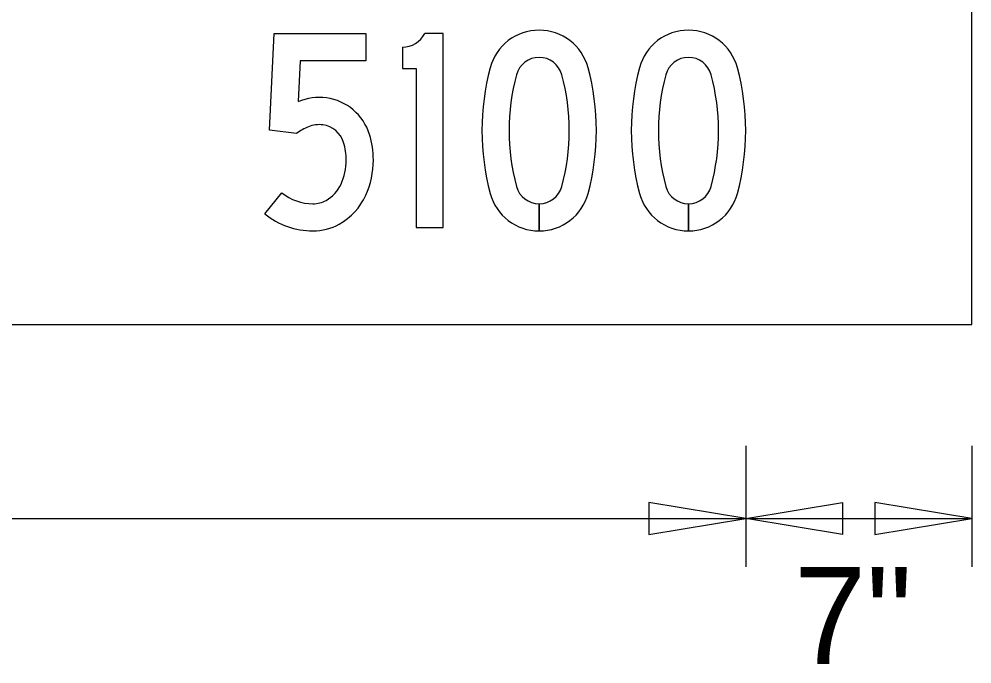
# Model space of a CAD drawing. Extents: x 764 to 1076, y -284 to -242.
# Drawn here: x 789.576 to 792.033, y -268.178 to -266.516 of the extents above; entities that cross this region are included whole.
import ezdxf

# ---------------------------------------------------------------- set-up
doc = ezdxf.new("R2010")
doc.units = 0
for name, color, linetype in [('GSBWFill', 7, 'Continuous'), ('GSColorFill', 7, 'Continuous'), ('GSDims', 7, 'Continuous'), ('GSOutline', 7, 'Continuous')]:
    doc.layers.add(name, color=color, linetype=linetype)

msp = doc.modelspace()

# ---------------------------------------------------------------- linework, layer by layer
at = {"layer": 'GSBWFill'}
for p, q in [((792.0329, -267.3034), (792.0329, -265.3034)), ((790.917, -267.0621), (790.917, -266.9921)), ((790.9171, -266.9921), (790.9171, -267.0621)), ((791.302, -267.0621), (791.302, -266.9921)), ((791.3021, -266.9921), (791.3021, -267.0621)), ((783.0329, -267.3034), (792.0329, -267.3034))]:
    msp.add_line(p, q, dxfattribs=at)
for points in [[(790.2914, -266.8106), (790.2218, -266.8019), (790.2342, -266.5534), (790.47, -266.5534), (790.47, -266.6234), (790.3008, -266.6234), (790.2955, -266.7288)], [(790.5995, -266.6434), (790.5995, -267.0534), (790.6695, -267.0534), (790.6695, -266.5534), (790.622, -266.5534)], [(790.5645, -266.5884), (790.5645, -266.6434), (790.5995, -266.6434)], [(790.2095, -267.0184), (790.2533, -266.9638)]]:
    msp.add_lwpolyline(points, dxfattribs=at)
for centre, radius, start, end in [((790.917, -266.6752), 0.1306, 15.0225, 164.9775), ((791.302, -266.6752), 0.1306, 15.0225, 164.9775), ((790.917, -266.6752), 0.0606, 15.0225, 164.9775), ((791.302, -266.6752), 0.0606, 15.0225, 164.9775), ((791.3945, -266.8034), 0.625, 164.9775, 195.0225), ((791.3945, -266.8034), 0.555, 164.9775, 195.0225), ((790.4395, -266.8034), 0.555, 344.9775, 15.0225), ((790.4395, -266.8034), 0.625, 344.9775, 15.0225), ((791.7795, -266.8034), 0.625, 164.9775, 195.0225), ((791.7795, -266.8034), 0.555, 164.9775, 195.0225), ((790.8245, -266.8034), 0.555, 344.9775, 15.0225), ((790.8245, -266.8034), 0.625, 344.9775, 15.0225), ((790.3498, -266.86), 0.1419, 82.3677, 112.4831), ((790.3507, -266.8529), 0.1348, 17.1539, 82.3677), ((790.3814, -266.9364), 0.1546, 112.4831, 125.5849), ((790.3498, -266.86), 0.0719, 82.3677, 112.4831), ((790.3507, -266.8529), 0.0648, 17.1539, 82.3677), ((790.2647, -266.8795), 0.2248, 360, 17.1539), ((790.2647, -266.8795), 0.1548, 360, 17.1539), ((790.2684, -266.8795), 0.1511, 335.7676, 0), ((790.2684, -266.8795), 0.2211, 335.7676, 0), ((790.3239, -266.9044), 0.0902, 299.091, 335.7676), ((790.917, -266.9315), 0.0606, 195.0225, 270), ((790.917, -266.9315), 0.0606, 270.0236, 344.9775), ((791.302, -266.9315), 0.0606, 195.0225, 270), ((791.302, -266.9315), 0.0606, 270.0236, 344.9775), ((790.3337, -266.8637), 0.1284, 231.2435, 270), ((790.3239, -266.9044), 0.1602, 299.091, 335.7676), ((790.917, -266.9315), 0.1306, 195.0225, 270), ((790.917, -266.9315), 0.1306, 270.011, 344.9775), ((791.302, -266.9315), 0.1306, 195.0225, 270), ((791.302, -266.9315), 0.1306, 270.011, 344.9775), ((790.3337, -266.9221), 0.0701, 270, 299.091), ((790.3337, -266.8637), 0.1984, 231.2434, 270), ((790.3337, -266.9221), 0.1401, 270, 299.091)]:
    msp.add_arc(centre, radius, start, end, dxfattribs=at)
msp.add_ellipse((790.5645, -266.5236), major_axis=(0, 0.0647), ratio=0.999998, start_param=3.141593, end_param=4.23517, dxfattribs=at)
at = {"layer": 'GSColorFill'}
for p, q in [((792.0329, -267.3034), (792.0329, -265.3034)), ((792.0329, -267.3034), (792.0329, -265.3034)), ((790.917, -267.0621), (790.917, -266.9921)), ((790.9171, -266.9921), (790.9171, -267.0621)), ((791.302, -267.0621), (791.302, -266.9921)), ((791.3021, -266.9921), (791.3021, -267.0621)), ((783.0329, -267.3034), (792.0329, -267.3034)), ((783.0329, -267.3034), (792.0329, -267.3034))]:
    msp.add_line(p, q, dxfattribs=at)
for points in [[(790.2914, -266.8106), (790.2218, -266.8019), (790.2342, -266.5534), (790.47, -266.5534), (790.47, -266.6234), (790.3008, -266.6234), (790.2955, -266.7288)], [(790.5995, -266.6434), (790.5995, -267.0534), (790.6695, -267.0534), (790.6695, -266.5534), (790.622, -266.5534)], [(790.5645, -266.5884), (790.5645, -266.6434), (790.5995, -266.6434)], [(790.2095, -267.0184), (790.2533, -266.9638)]]:
    msp.add_lwpolyline(points, dxfattribs=at)
for centre, radius, start, end in [((790.917, -266.6752), 0.1306, 15.0225, 164.9775), ((791.302, -266.6752), 0.1306, 15.0225, 164.9775), ((790.917, -266.6752), 0.0606, 15.0225, 164.9775), ((791.302, -266.6752), 0.0606, 15.0225, 164.9775), ((791.3945, -266.8034), 0.625, 164.9775, 195.0225), ((791.3945, -266.8034), 0.555, 164.9775, 195.0225), ((790.4395, -266.8034), 0.555, 344.9775, 15.0225), ((790.4395, -266.8034), 0.625, 344.9775, 15.0225), ((791.7795, -266.8034), 0.625, 164.9775, 195.0225), ((791.7795, -266.8034), 0.555, 164.9775, 195.0225), ((790.8245, -266.8034), 0.555, 344.9775, 15.0225), ((790.8245, -266.8034), 0.625, 344.9775, 15.0225), ((790.3498, -266.86), 0.1419, 82.3677, 112.4831), ((790.3507, -266.8529), 0.1348, 17.1539, 82.3677), ((790.3814, -266.9364), 0.1546, 112.4831, 125.5849), ((790.3498, -266.86), 0.0719, 82.3677, 112.4831), ((790.3507, -266.8529), 0.0648, 17.1539, 82.3677), ((790.2647, -266.8795), 0.2248, 360, 17.1539), ((790.2647, -266.8795), 0.1548, 360, 17.1539), ((790.2684, -266.8795), 0.1511, 335.7676, 0), ((790.2684, -266.8795), 0.2211, 335.7676, 0), ((790.3239, -266.9044), 0.0902, 299.091, 335.7676), ((790.917, -266.9315), 0.0606, 195.0225, 270), ((790.917, -266.9315), 0.0606, 270.0236, 344.9775), ((791.302, -266.9315), 0.0606, 195.0225, 270), ((791.302, -266.9315), 0.0606, 270.0236, 344.9775), ((790.3337, -266.8637), 0.1284, 231.2435, 270), ((790.3239, -266.9044), 0.1602, 299.091, 335.7676), ((790.917, -266.9315), 0.1306, 195.0225, 270), ((790.917, -266.9315), 0.1306, 270.011, 344.9775), ((791.302, -266.9315), 0.1306, 195.0225, 270), ((791.302, -266.9315), 0.1306, 270.011, 344.9775), ((790.3337, -266.9221), 0.0701, 270, 299.091), ((790.3337, -266.8637), 0.1984, 231.2434, 270), ((790.3337, -266.9221), 0.1401, 270, 299.091)]:
    msp.add_arc(centre, radius, start, end, dxfattribs=at)
msp.add_ellipse((790.5645, -266.5236), major_axis=(0, 0.0647), ratio=0.999998, start_param=3.141593, end_param=4.23517, dxfattribs=at)
at = {"layer": 'GSDims'}
for p, q in [((791.4495, -267.6159), (791.4495, -267.9284)), ((791.4495, -267.6159), (791.4495, -267.9284)), ((792.0329, -267.6159), (792.0329, -267.9284)), ((792.0329, -267.6159), (792.0329, -267.9284)), ((783.6154, -267.8034), (791.4495, -267.8034)), ((791.4495, -267.8034), (792.0329, -267.8034))]:
    msp.add_line(p, q, dxfattribs=at)
for points in [[(791.4495, -267.8034), (791.1995, -267.7618), (791.1995, -267.8451)], [(791.4495, -267.8034), (791.6995, -267.7618), (791.6995, -267.8451)], [(792.0329, -267.8034), (791.7829, -267.7618), (791.7829, -267.8451)]]:
    msp.add_lwpolyline(points, close=True, dxfattribs=at)
at = {"layer": 'GSOutline'}
for p, q in [((792.0329, -267.3034), (792.0329, -265.3034)), ((783.0329, -267.3034), (792.0329, -267.3034))]:
    msp.add_line(p, q, dxfattribs=at)
for points in [[(790.2914, -266.8106), (790.2218, -266.8019), (790.2342, -266.5534), (790.47, -266.5534), (790.47, -266.6234), (790.3008, -266.6234), (790.2955, -266.7288)], [(790.5995, -266.6434), (790.5995, -267.0534), (790.6695, -267.0534), (790.6695, -266.5534), (790.622, -266.5534)], [(790.5645, -266.5884), (790.5645, -266.6434), (790.5995, -266.6434)], [(790.2095, -267.0184), (790.2533, -266.9638)]]:
    msp.add_lwpolyline(points, dxfattribs=at)
for centre, radius, start, end in [((790.917, -266.6752), 0.1306, 15.0225, 164.9775), ((791.302, -266.6752), 0.1306, 15.0225, 164.9775), ((790.917, -266.6752), 0.0606, 15.0225, 164.9775), ((791.302, -266.6752), 0.0606, 15.0225, 164.9775), ((791.3945, -266.8034), 0.625, 164.9775, 195.0225), ((791.3945, -266.8034), 0.555, 164.9775, 195.0225), ((790.4395, -266.8034), 0.555, 344.9775, 15.0225), ((790.4395, -266.8034), 0.625, 344.9775, 15.0225), ((791.7795, -266.8034), 0.625, 164.9775, 195.0225), ((791.7795, -266.8034), 0.555, 164.9775, 195.0225), ((790.8245, -266.8034), 0.555, 344.9775, 15.0225), ((790.8245, -266.8034), 0.625, 344.9775, 15.0225), ((790.3498, -266.86), 0.1419, 82.3677, 112.4831), ((790.3507, -266.8529), 0.1348, 17.1539, 82.3677), ((790.3814, -266.9364), 0.1546, 112.4831, 125.5849), ((790.3498, -266.86), 0.0719, 82.3677, 112.4831), ((790.3507, -266.8529), 0.0648, 17.1539, 82.3677), ((790.2647, -266.8795), 0.2248, 360, 17.1539), ((790.2647, -266.8795), 0.1548, 360, 17.1539), ((790.2684, -266.8795), 0.1511, 335.7676, 0), ((790.2684, -266.8795), 0.2211, 335.7676, 0), ((790.3239, -266.9044), 0.0902, 299.091, 335.7676), ((790.917, -266.9315), 0.0606, 195.0225, 344.9775), ((791.302, -266.9315), 0.0606, 195.0225, 344.9775), ((790.3337, -266.8637), 0.1284, 231.2435, 270), ((790.3239, -266.9044), 0.1602, 299.091, 335.7676), ((790.917, -266.9315), 0.1306, 195.0225, 344.9775), ((791.302, -266.9315), 0.1306, 195.0225, 344.9775), ((790.3337, -266.9221), 0.0701, 270, 299.091), ((790.3337, -266.8637), 0.1984, 231.2434, 270), ((790.3337, -266.9221), 0.1401, 270, 299.091)]:
    msp.add_arc(centre, radius, start, end, dxfattribs=at)
msp.add_ellipse((790.5645, -266.5236), major_axis=(0, 0.0647), ratio=0.999998, start_param=3.141593, end_param=4.23517, dxfattribs=at)

# ---------------------------------------------------------------- texts
at = {"layer": 'GSDims'}
msp.add_text('7"', height=0.25, dxfattribs=at).set_placement((791.5745, -268.1784))

doc.saveas('drawing.dxf')
